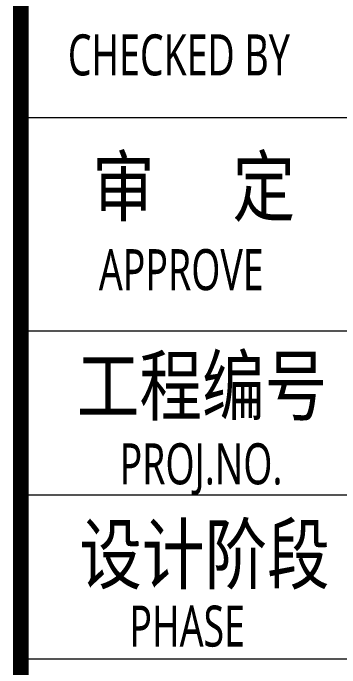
# Model space of a CAD drawing. Header units: inches. Extents: x -3733042 to -3450527, y 579159 to 997713.
# Drawn here: x -3549118 to -3548620, y 580146 to 581143 of the extents above; entities that cross this region are included whole.
import ezdxf
from ezdxf.enums import TextEntityAlignment as Align

# ---------------------------------------------------------------- set-up
doc = ezdxf.new("R2010")
doc.units = ezdxf.units.IN
doc.header["$LTSCALE"] = 1000
doc.header["$MEASUREMENT"] = 0
doc.layers.get('0').update_dxf_attribs({"lineweight": 18})
for name, color, linetype, lineweight in [('0-TK', 4, 'Continuous', 18), ('PUB_TITLE', 153, 'Continuous', 18), ('SURFACE', 255, 'Continuous', 18)]:
    doc.layers.add(name, color=color, linetype=linetype, lineweight=lineweight)
doc.styles.add('-黑体', font='', dxfattribs={"width": 0.7})
doc.styles.get('-黑体').set_extended_font_data('微软雅黑')

# ---------------------------------------------------------------- blocks, each defined once
blk = doc.blocks.new('A$C25720DE8')
at = {"layer": '0-TK'}
blk.add_lwpolyline([(81285.8, 1500, 144, 144, 0), (81285.8, 61500, 144, 144, 0)], format="xyseb", dxfattribs=at)

msp = doc.modelspace()

# ---------------------------------------------------------------- linework, layer by layer
at = {"layer": '0-TK'}
msp.add_lwpolyline([(-3549106.1, 579409.34, 24, 24, 0), (-3549106.1, 589409.34, 24, 24, 0)], format="xyseb", dxfattribs=at)
at = {"layer": 'PUB_TITLE'}
for p, q in [((-3549106.1, 580984.34), (-3548053.73, 580984.34)), ((-3549106.1, 580659.34), (-3548053.73, 580659.34)), ((-3549106.1, 580409.34), (-3548053.73, 580409.34)), ((-3549106.1, 580159.34), (-3548053.73, 580159.34))]:
    msp.add_line(p, q, dxfattribs=at)

# ---------------------------------------------------------------- block references
at = {"layer": 'SURFACE', "xscale": 0.1666666666666667, "yscale": 0.1666666666666667, "zscale": 0.1666666666666667}
msp.add_blockref('A$C25720DE8', (-3562653.73, 579159.34), dxfattribs=at)

# ---------------------------------------------------------------- texts
at = {"style": '-黑体', "width": 0.7}
msp.add_text('APPROVE', height=62.5, dxfattribs=at).set_placement((-3548987.29, 580721.18))
at = {"style": '-黑体'}
for s, height, width, p in [('工程编号', 87.5, 0.8, (-3549020.95, 580575.66)), ('PROJ.NO.', 62.5, 0.7, (-3548955.73, 580456.6)), ('设计阶段', 87.5, 0.8, (-3549017.18, 580318.8)), ('PHASE', 62.5, 0.7, (-3548940.77, 580209.44))]:
    msp.add_text(s, height=height, dxfattribs=dict(at, width=width)).set_placement(p, align=Align.MIDDLE_LEFT)
for s, insert, char_height, width, attachment_point in [('CHECKED BY', (-3549034.63, 581079.19), 62.5, 527.3477, 4), ('{\\W0.8;审     定}', (-3548997.55, 580825.29), 87.5, 473.3944, 7)]:
    msp.add_mtext(s, dxfattribs=dict(at, insert=insert, char_height=char_height, width=width, attachment_point=attachment_point))

doc.saveas('drawing.dxf')
